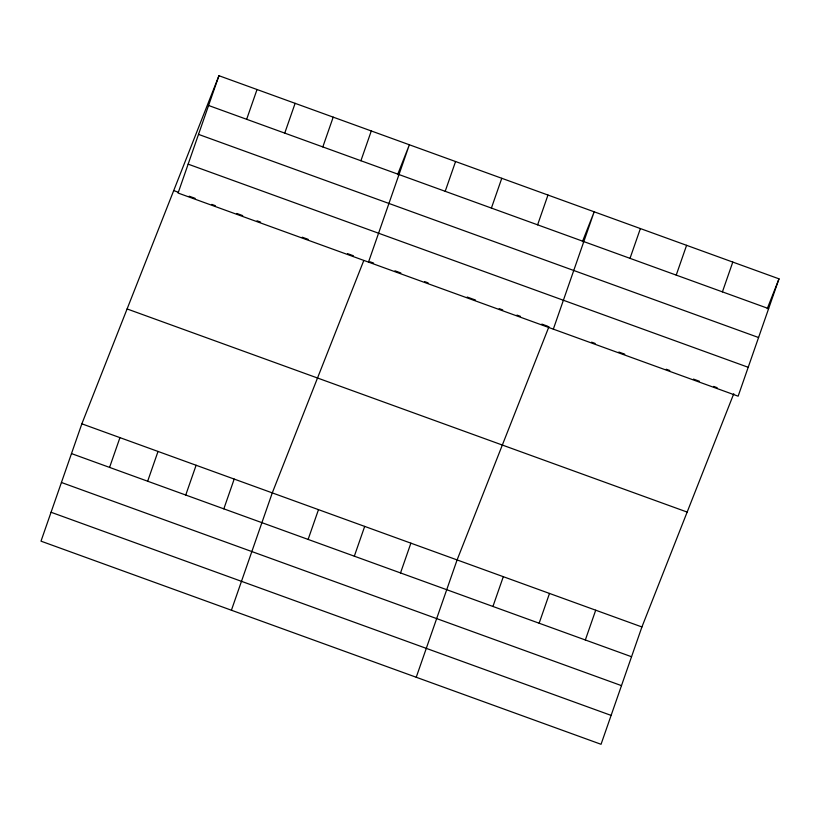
<?xml version="1.0" encoding="UTF-8"?>
<svg xmlns="http://www.w3.org/2000/svg" width="820" height="820" viewBox="0 0 820 820"><rect width="100%" height="100%" fill="white"/><g stroke="black" fill="none" stroke-linecap="round" stroke-linejoin="round"><path stroke-width="1.23" d="M218.95 75.706L178.083 193.038L738.143 396.183L779 278.841L218.95 75.706L81.856 423.817L41 541.159L601.05 744.293L641.916 626.962L733.767 393.723M109.572 467.41L119.945 437.634M246.656 119.3L257.029 89.523M147.661 481.227L158.024 451.441M284.745 133.117L295.118 103.33M185.74 495.034L196.113 465.258M322.824 146.923L333.197 117.147M223.829 508.851L234.192 479.075M360.913 160.74L371.286 130.964M231.414 610.223L272.281 492.881L363.66 260.832M368.508 262.113L409.364 144.771L397.608 174.639M308.115 539.427L318.488 509.64M445.198 191.316L455.571 161.53M354.322 556.185L364.685 526.399M491.405 208.075L501.778 178.288M400.519 572.944L410.892 543.158M537.612 224.834L547.975 195.047M416.232 677.258L457.099 559.916L548.949 326.688M553.326 329.148L594.182 211.806L582.425 241.674M492.933 606.462L503.306 576.675M630.016 258.351L640.389 228.565M539.14 623.22L549.502 593.434M676.223 275.11L686.596 245.323M585.336 639.979L595.709 610.193M722.42 291.869L732.793 262.082M767.233 308.709L779 278.841M208.577 105.483L768.627 308.627M198.512 134.377L758.572 337.522M188.149 164.154L748.199 367.288M173.707 190.578L178.473 192.31M189.184 196.195L195.129 198.348M211.796 204.395L215.363 205.687M236.785 213.456L242.73 215.619M257.019 220.795L260.586 222.097M302.242 237.205L308.187 239.358M347.465 253.605L353.42 255.768M370.045 261.795L373.602 263.087M394.933 270.825L400.857 272.968M424.545 281.567L428.101 282.859M467.195 297.035L475.487 300.048M499.185 308.638L502.742 309.929M516.959 315.085L520.515 316.377M541.835 324.105L547.76 326.257M591.599 342.155L595.146 343.447M618.844 352.036L624.768 354.189M666.229 369.226L669.786 370.517M693.484 379.106L699.409 381.259M713.625 386.415L717.172 387.706M127.1 308.945L687.15 512.08M81.856 423.817L641.916 626.962M71.494 453.593L631.543 656.738M61.428 482.488L621.478 685.633M51.065 512.264L611.115 715.399"/></g></svg>
